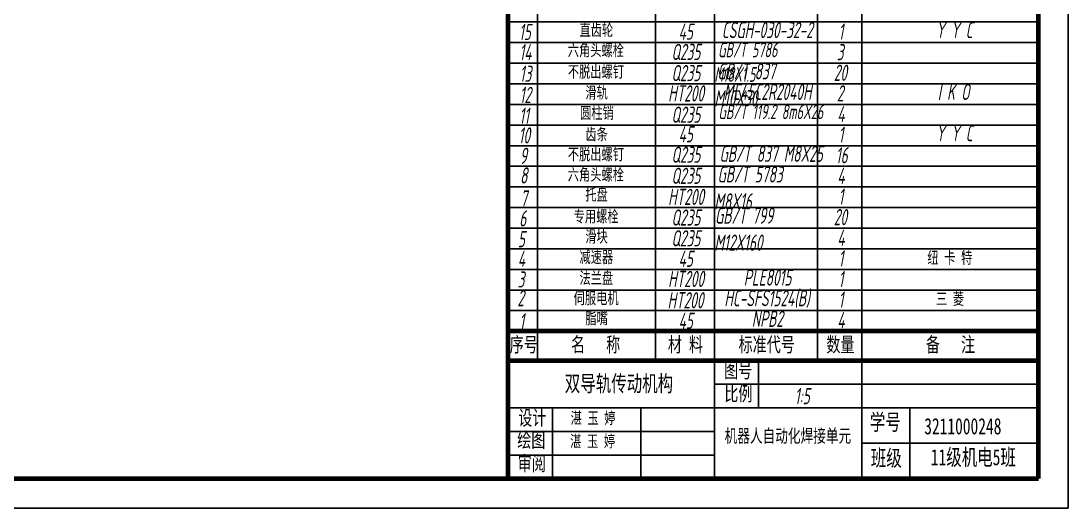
# Model space of a CAD drawing. Header units: millimetres. Extents: x -841 to 0, y 0 to 594.
# Drawn here: x -355.7 to -0.3, y -0.5 to 164.9 of the extents above; entities that cross this region are included whole.
import ezdxf

# ---------------------------------------------------------------- set-up
doc = ezdxf.new("R2010")
doc.units = ezdxf.units.MM
doc.layers.get('0').update_dxf_attribs({"lineweight": 50})
doc.layers.add('xishixian', color=7, linetype='Continuous')
doc.layers.add('zushixian', color=7, linetype='Continuous', lineweight=70)
doc.styles.add('abc123', font='gbeitc.shx', dxfattribs={"width": 0.7})
doc.styles.add('HZ', font='SIMFANG.TTF', dxfattribs={"width": 0.7, "height": 3.5})
doc.styles.add('xuhao', font='gbeitc.shx', dxfattribs={"width": 0.7, "height": 5.5})
doc.styles.add('中文', font='hyswlongfangsong.ttf', dxfattribs={"width": 0.7, "height": 3.5})
doc.styles.add('名称', font='', dxfattribs={"width": 0.7, "height": 4})
doc.styles.get('名称').set_extended_font_data('STFangsong')

msp = doc.modelspace()

# ---------------------------------------------------------------- linework, layer by layer
msp.add_line((-190.35, 9.52), (-10.35, 9.52))
at = {"layer": 'xishixian'}
for p, q in [((-0.35, -0.48), (-0.35, 593.52)), ((-180.35, 49.52), (-180.35, 192.52)), ((-140.35, 49.52), (-140.35, 192.52)), ((-120.35, 49.52), (-120.35, 192.52)), ((-85.35, 49.52), (-85.35, 192.52)), ((-70.35, 49.52), (-70.35, 192.52)), ((-10.35, 164.52), (-190.35, 164.52)), ((-10.35, 157.52), (-190.35, 157.52)), ((-10.35, 150.52), (-190.35, 150.52)), ((-10.35, 143.52), (-190.35, 143.52)), ((-10.35, 136.52), (-190.35, 136.52)), ((-10.35, 129.52), (-190.35, 129.52)), ((-10.35, 122.52), (-190.35, 122.52)), ((-10.35, 115.52), (-190.35, 115.52)), ((-10.35, 108.52), (-190.35, 108.52)), ((-10.35, 101.52), (-190.35, 101.52)), ((-10.35, 94.52), (-190.35, 94.52)), ((-10.35, 87.52), (-190.35, 87.52)), ((-10.35, 80.52), (-190.35, 80.52)), ((-10.35, 73.52), (-190.35, 73.52)), ((-10.35, 66.52), (-190.35, 66.52)), ((-120.35, 9.52), (-120.35, 49.52)), ((-105.35, 33.52), (-105.35, 49.52)), ((-70.35, 9.52), (-70.35, 49.52)), ((-10.35, 41.52), (-120.35, 41.52)), ((-10.35, 33.52), (-190.35, 33.52)), ((-175.35, 9.52), (-175.35, 33.52)), ((-145.35, 9.52), (-145.35, 33.52)), ((-54.07, 9.52), (-54.07, 33.52)), ((-120.35, 25.52), (-190.35, 25.52)), ((-70.35, 21.52), (-10.35, 21.52)), ((-120.35, 17.52), (-190.35, 17.52)), ((-10.35, 9.52), (-190.35, 9.52)), ((-841.35, -0.48), (-0.35, -0.48))]:
    msp.add_line(p, q, dxfattribs=at)
at = {"layer": 'zushixian'}
for p, q in [((-10.35, 9.52), (-10.35, 583.52)), ((-190.35, 9.52), (-190.35, 192.52)), ((-10.35, 59.52), (-190.35, 59.52)), ((-10.35, 49.52), (-190.35, 49.52)), ((-816.35, 9.52), (-10.35, 9.52)), ((-190.35, 9.52), (-175.35, 9.52))]:
    msp.add_line(p, q, dxfattribs=at)

# ---------------------------------------------------------------- texts
at = {"lineweight": 35, "attachment_point": 1}
for s, width, gutter_width, insert, char_height, style in [('15', 4.8845, 27.5, (-186.7, 163.84), 5.5, 'xuhao'), ('\\pi7.8344;45', 20, 20, (-140.35, 163.96), 5.5, 'xuhao'), ('\\pi2.501;CSGH-030-32-2', 35, 12.5, (-120.35, 164.52), 5.5, 'xuhao'), ('\\pi7.099;1', 15, 20, (-85.35, 164.02), 5.5, 'xuhao'), ('\\pi25.188;Y Y C', 60, 12.5, (-70.35, 164.52), 5.5, 'xuhao'), ('14', 3.5144, 27.5, (-186.56, 156.99), 5.5, 'xuhao'), ('\\pi5.4281;Q235', 20, 20, (-140.35, 157.09), 5.5, 'xuhao'), ('\\pi1.2396;GB/T 5786 M18X1.5', 35, 12.5, (-120.35, 157.52), 5, 'xuhao'), ('\\pi6.4974;3', 15, 20, (-85.35, 157.02), 5.5, 'xuhao'), ('13', 5.4067, 27.5, (-186.44, 149.68), 5.5, 'xuhao'), ('\\pi5.4281;Q235', 20, 20, (-140.35, 149.91), 5.5, 'xuhao'), ('\\pi1.0172;GB/T 837 M10X30', 35, 12.5, (-120.35, 150.52), 5.5, 'xuhao'), ('\\pi5.4948;20', 15, 20, (-85.35, 150.02), 5.5, 'xuhao'), ('12', 4.4643, 27.5, (-186.46, 142.5), 5.5, 'xuhao'), ('\\pi4.3052;HT200', 20, 20, (-140.35, 143.01), 5.5, 'xuhao'), ('\\pi3.1427;ME45C2R2040H', 35, 12.5, (-120.35, 143.52), 5.5, 'xuhao'), ('\\pi6.5375;2', 15, 20, (-85.35, 143.02), 5.5, 'xuhao'), ('\\pi25.789;I K O', 60, 12.5, (-70.35, 143.52), 5.5, 'xuhao'), ('11', 4.1567, 27.5, (-186.58, 135.41), 5.5, 'xuhao'), ('\\pi5.4281;Q235', 20, 20, (-140.35, 135.79), 5.5, 'xuhao'), ('\\pi1.349;GB/T 119.2 8m6X26', 35, 12.5, (-120.35, 136.52), 5, 'xuhao'), ('\\pi6.6979;4', 15, 20, (-85.35, 136.02), 5.5, 'xuhao'), ('10', 3.5212, 27.5, (-186.82, 128.75), 5.5, 'xuhao'), ('\\pi7.8344;45', 20, 20, (-140.35, 129.15), 5.5, 'xuhao'), ('\\pi7.099;1', 15, 20, (-85.35, 129.02), 5.5, 'xuhao'), ('\\pi25.188;Y Y C', 60, 12.5, (-70.35, 129.52), 5.5, 'xuhao'), ('9', 3.7168, 27.5, (-186.39, 121.82), 5.5, 'xuhao'), ('\\pi5.4281;Q235', 20, 20, (-140.35, 122.21), 5.5, 'xuhao'), ('\\pi1.7391;GB/T 837 M8X25', 35, 12.5, (-120.35, 122.52), 5.5, 'xuhao'), ('\\pi6.1766;16', 15, 20, (-85.35, 122.02), 5.5, 'xuhao'), ('8', 4.3874, 27.5, (-186.29, 115.17), 5.5, 'xuhao'), ('\\pi5.4281;Q235', 20, 20, (-140.35, 115.05), 5.5, 'xuhao'), ('\\pi1.0573;GB/T 5783 M8X16', 35, 12.5, (-120.35, 115.52), 5.5, 'xuhao'), ('\\pi6.6979;4', 15, 20, (-85.35, 115.02), 5.5, 'xuhao'), ('7', 5.9379, 27.5, (-186.19, 107.37), 5.5, 'xuhao'), ('\\pi4.3052;HT200', 20, 20, (-140.35, 107.89), 5.5, 'xuhao'), ('\\pi7.099;1', 15, 20, (-85.35, 108.02), 5.5, 'xuhao'), ('6', 3.6583, 27.5, (-186.59, 100.6), 5.5, 'xuhao'), ('\\pi5.4281;Q235', 20, 20, (-140.35, 100.88), 5.5, 'xuhao'), ('\\pi0.2151;GB/T 799 M12X160', 35, 12.5, (-120.35, 101.52), 5.5, 'xuhao'), ('\\pi5.4948;20', 15, 20, (-85.35, 101.02), 5.5, 'xuhao'), ('5 ', 6.1489, 27.5, (-187.07, 93.52), 5.5, 'xuhao'), ('\\pi5.4281;Q235', 20, 20, (-140.35, 93.83), 5.5, 'xuhao'), ('\\pi6.6979;4', 15, 20, (-85.35, 94.02), 5.5, 'xuhao'), ('4', 5.3185, 27.5, (-187.08, 86.86), 5.5, 'xuhao'), ('\\pi7.8344;45', 20, 20, (-140.35, 86.89), 5.5, 'xuhao'), ('\\pi7.099;1', 15, 20, (-85.35, 87.02), 5.5, 'xuhao'), ('3', 5.4329, 27.5, (-187.15, 79.87), 5.5, 'xuhao'), ('\\pi4.3052;HT200', 20, 20, (-140.35, 80.04), 5.5, 'xuhao'), ('\\pi9.9604;PLE8015', 35, 12.5, (-120.35, 80.52), 5.5, 'xuhao'), ('\\pi7.099;1', 15, 20, (-85.35, 80.02), 5.5, 'xuhao'), ('2', 10, 27.5, (-187.23, 73.52), 5.5, 'xuhao'), ('HT200', 12.3741, 20, (-136.24, 72.8), 5.5, 'xuhao'), ('\\pi3.3833;HC-SFS1524(B)', 35, 12.5, (-120.35, 73.52), 5.5, 'xuhao'), ('\\pi7.099;1', 15, 20, (-85.35, 73.02), 5.5, 'xuhao'), ('1', 6.394, 27.5, (-186.57, 65.63), 5.5, 'xuhao'), ('\\pi7.8344;45', 20, 20, (-140.35, 65.84), 5.5, 'xuhao'), ('\\pi12.687;NPB2', 35, 12.5, (-120.35, 66.52), 5.5, 'xuhao'), ('\\pi6.6979;4', 15, 20, (-85.35, 66.02), 5.5, 'xuhao'), ('1:5', 12.6668, 20, (-93.1, 40.28), 5.5, 'xuhao'), ('3211000248', 32.0608, 20, (-49.16, 30.05), 5.5, '名称'), ('\\pi4.7893;{\\fSimSun|b0|i0|c134|p2;11级机电5班}', 38.8172, 20, (-51.72, 19.54), 5.5, '中文')]:
    msp.add_mtext_dynamic_manual_height_columns(s, width=width, gutter_width=gutter_width, heights=[0], dxfattribs=dict(at, insert=insert, char_height=char_height, style=style))
at = {"attachment_point": 1}
for s, width, gutter_width, heights, insert, char_height, style in [('\\pi14.19;{\\fSimSun|b0|i0|c134|p2;直齿轮}', 40, 20, [7], (-180.35, 163.8), 4, 'abc123'), ('\\pi10.216;{\\fSimSun|b0|i0|c134|p2;六角头螺栓}', 40, 20, [0], (-180.35, 156.95), 4, 'abc123'), ('\\pi10.239;{\\fSimSun|b0|i0|c134|p2;不脱出螺钉}', 40, 20, [0], (-180.35, 149.64), 4, 'abc123'), ('\\pi16.189;{\\fSimSun|b0|i0|c134|p2;滑轨}', 40, 20, [0], (-180.35, 142.53), 4, 'abc123'), ('\\pi14.408;{\\fSimSun|b0|i0|c134|p2;圆柱销}', 40, 20, [0], (-180.35, 135.65), 4, 'abc123'), ('\\pi16.197;{\\fSimSun|b0|i0|c134|p2;齿条}', 40, 20, [0], (-180.35, 128.44), 4, 'abc123'), ('\\pi10.239;{\\fSimSun|b0|i0|c134|p2;不脱出螺钉}', 40, 20, [0], (-180.35, 121.61), 4, 'abc123'), ('\\pi10.216;{\\fSimSun|b0|i0|c134|p2;六角头螺栓}', 40, 20, [7], (-180.35, 114.72), 4, 'abc123'), ('\\pi16.197;{\\fSimSun|b0|i0|c134|p2;托盘}', 40, 20, [0], (-180.35, 107.94), 4, 'abc123'), ('\\pi12.207;{\\fSimSun|b0|i0|c134|p2;专用螺栓}', 40, 20, [7], (-180.35, 100.53), 4, 'abc123'), ('\\pi16.166;{\\fSimSun|b0|i0|c134|p2;滑块}', 40, 20, [0], (-180.35, 93.7), 4, 'abc123'), ('\\pi14.19;{\\fSimSun|b0|i0|c134|p2;减速器}', 40, 20, [0], (-180.35, 86.73), 4, 'abc123'), ('\\pi22.253;{\\fSimSun|b0|i0|c134|p2;纽 卡 特}', 60, 12.5, [0], (-70.35, 86.5), 4, 'abc123'), ('\\pi14.198;{\\fSimSun|b0|i0|c134|p2;法兰盘}', 40, 20, [0], (-180.35, 79.62), 4, 'abc123'), ('\\pi12.207;{\\fSimSun|b0|i0|c134|p2;伺服电机}', 40, 20, [0], (-180.35, 72.8), 4, 'abc123'), ('\\pi25.186;{\\fSimSun|b0|i0|c134|p2;三 菱}', 60, 12.5, [0], (-70.35, 72.54), 4, 'abc123'), ('\\pi16.204;{\\fSimSun|b0|i0|c134|p2;脂嘴}', 40, 27.5, [0], (-180.35, 65.96), 4, 'abc123'), ('\\pi11.834;{\\fSimSun|b0|i0|c134|p2;双导轨传动机构}', 61.4194, 12.5, [0], (-182.96, 44.56), 5.5, 'abc123'), ('湛 玉 婷', 15.4379, 20, [0], (-169.17, 32.09), 4, 'HZ'), ('学号', 15.2481, 20, [0], (-67.61, 31.46), 5.5, '名称'), ('\\pi1.5596;{\\fSimSun|b0|i0|c134|p2;机器人自动化焊接单元}', 47.5866, 20, [0], (-118.46, 26.3), 4.5, '名称'), ('湛 玉 婷', 15.4379, 20, [0], (-169.33, 24.23), 4, 'HZ'), ('班级', 11.1522, 20, [0], (-67.29, 19.28), 5.5, '名称')]:
    msp.add_mtext_dynamic_manual_height_columns(s, width=width, gutter_width=gutter_width, heights=heights, dxfattribs=dict(at, insert=insert, char_height=char_height, style=style))
at = {"layer": 'xishixian', "char_height": 5, "attachment_point": 1, "style": 'HZ'}
for s, insert, width in [('\\pi0.53514;序号', (-190.35, 57.52), 10), ('名   称', (-169.02, 57.52), 40), ('\\pi4.2014;材 料', (-140.35, 57.52), 20), ('\\pi8.1919;标准代号', (-120.35, 57.52), 35), ('\\pi2.9973;数量', (-85.35, 57.52), 15), ('备   注', (-48.59, 57.52), 45), ('\\pi3.3378;图号', (-120.42, 48.74), 15), ('\\pi3.5176;比例', (-120.52, 40.89), 15), ('\\pi2.9027;设计', (-189.82, 32.65), 15), ('\\pi3.0824;绘图', (-190.35, 25.12), 15), ('\\pi3.2432;审阅', (-190.35, 17.19), 15)]:
    msp.add_mtext(s, dxfattribs=dict(at, insert=insert, width=width))

doc.saveas('drawing.dxf')
